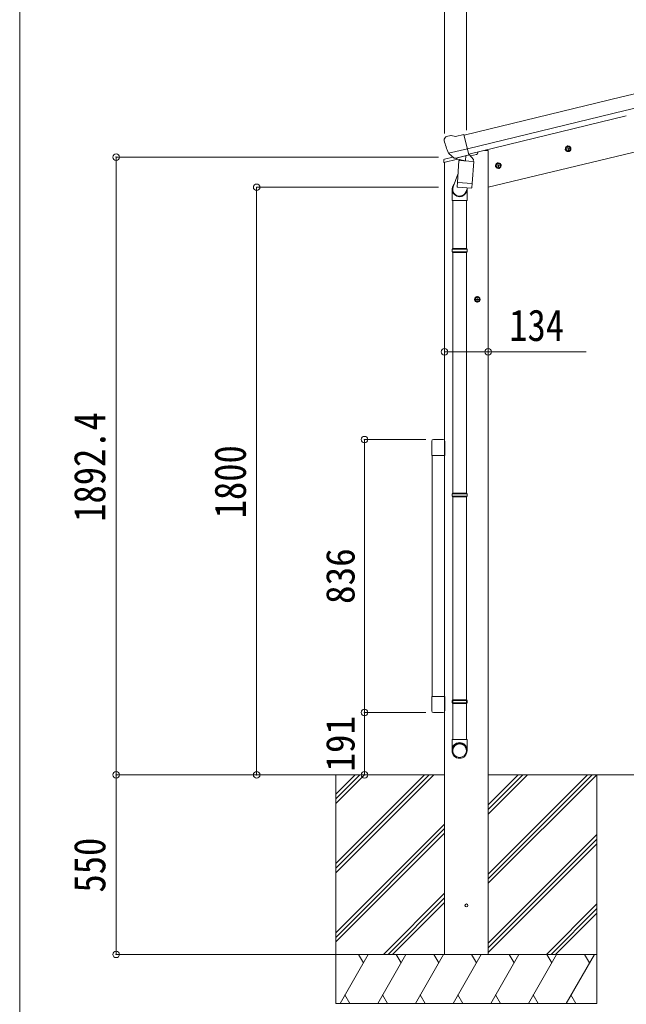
# Model space of a CAD drawing. Units: millimetres at full size. Extents: x -5590 to 5652, y -3902 to 3858.
# Drawn here: x -5590 to -3731, y -1750 to 1266 of the extents above; entities that cross this region are included whole.
import ezdxf
from ezdxf.enums import TextEntityAlignment as Align

# ---------------------------------------------------------------- set-up
doc = ezdxf.new("R2010")
doc.units = ezdxf.units.MM
doc.header["$LTSCALE"] = 20
doc.header["$PDMODE"] = 32
doc.header["$PDSIZE"] = 20
for name, color, linetype, lineweight in [('0-0_0', 7, 'Continuous', 9), ('0-1_本体', 4, 'Continuous', 9), ('0-2_部品', 7, 'Continuous', 9), ('0-A_寸法', 6, 'Continuous', 9), ('1-1_GLASS', 4, 'Continuous', 9), ('1-2_GLASS_SEAL', 7, 'Continuous', 9), ('1-A', 6, 'Continuous', 9), ('F-0_240', 7, 'Continuous', 9)]:
    doc.layers.add(name, color=color, linetype=linetype, lineweight=lineweight)
doc.styles.add('ＭＳ ゴシック', font='')
doc.styles.get('ＭＳ ゴシック').set_extended_font_data('MS Gothic')

msp = doc.modelspace()

# ---------------------------------------------------------------- linework, layer by layer
at = {"layer": '0-0_0'}
for p, q in [((-4288.33, -1047.44), (-4638.61, -1047.44)), ((-4621.33, -1047.44), (-4621.33, -1747.44)), ((-4621.33, -1318.94), (-4349.82, -1047.44)), ((-4621.33, -1333.08), (-4335.68, -1047.44)), ((-4621.33, -1347.22), (-4321.54, -1047.44)), ((-4621.33, -1120.95), (-4547.82, -1047.44)), ((-4621.33, -1135.09), (-4533.67, -1047.44)), ((-4621.33, -1106.81), (-4561.96, -1047.44)), ((-4154.33, -1047.44), (-2144.98, -1047.44)), ((-4154.33, -1379.7), (-3822.06, -1047.44)), ((-4154.33, -1351.41), (-3850.35, -1047.44)), ((-4154.33, -1365.56), (-3836.21, -1047.44)), ((-4154.33, -1167.57), (-4034.2, -1047.44)), ((-4154.33, -1153.43), (-4048.34, -1047.44)), ((-4154.33, -1139.28), (-4062.48, -1047.44)), ((-3821.33, -1047.44), (-3821.33, -1747.44)), ((-4621.33, -1531.07), (-4288.33, -1198.07)), ((-4621.33, -1545.21), (-4288.33, -1212.21)), ((-4621.33, -1559.35), (-4288.33, -1226.36)), ((-4154.33, -1563.55), (-3821.33, -1230.55)), ((-4154.33, -1577.69), (-3821.33, -1244.69)), ((-4154.33, -1591.83), (-3821.33, -1258.83)), ((-4475.56, -1597.44), (-4288.33, -1410.2)), ((-4461.42, -1597.44), (-4288.33, -1424.35)), ((-4447.28, -1597.44), (-4288.33, -1438.49)), ((-3976.09, -1597.44), (-3821.33, -1442.68)), ((-3961.94, -1597.44), (-3821.33, -1456.82)), ((-3947.8, -1597.44), (-3821.33, -1470.96)), ((-3821.33, -1597.44), (-4621.33, -1597.44)), ((-4608.62, -1747.44), (-4522.02, -1597.44)), ((-4537.02, -1623.42), (-4552.02, -1597.44)), ((-4493.15, -1747.44), (-4406.55, -1597.44)), ((-4421.55, -1623.42), (-4436.55, -1597.44)), ((-4377.68, -1747.44), (-4291.08, -1597.44)), ((-4306.08, -1623.42), (-4321.08, -1597.44)), ((-4262.21, -1747.44), (-4175.61, -1597.44)), ((-4190.61, -1623.42), (-4205.61, -1597.44)), ((-4146.74, -1747.44), (-4060.14, -1597.44)), ((-4075.14, -1623.42), (-4090.14, -1597.44)), ((-4031.27, -1747.44), (-3944.67, -1597.44)), ((-3974.67, -1597.44), (-3959.67, -1623.42)), ((-3915.8, -1747.44), (-3829.2, -1597.44)), ((-3859.2, -1597.44), (-3844.2, -1623.42)), ((-4621.33, -1747.44), (-3821.33, -1747.44)), ((-4593.62, -1721.46), (-4578.63, -1747.44)), ((-4478.15, -1721.46), (-4463.16, -1747.44)), ((-4362.68, -1721.46), (-4347.68, -1747.44)), ((-4247.21, -1721.46), (-4232.21, -1747.44)), ((-4131.74, -1721.46), (-4116.74, -1747.44)), ((-4016.27, -1721.46), (-4001.28, -1747.44)), ((-3900.8, -1721.46), (-3885.81, -1747.44))]:
    msp.add_line(p, q, dxfattribs=at)
at = {"layer": '0-1_本体'}
for p, q in [((-4228.29, 912.16), (-3745.36, 1029.46)), ((-4218.26, 870.4), (-3735.22, 987.72)), ((-4214.28, 853.82), (-3731.2, 971.16)), ((-4154.33, 752.44), (-3565.54, 893.8)), ((-4154.33, 865.56), (-4165.95, 865.56)), ((-4154.33, 865.56), (-4154.33, -1597.44)), ((-4288.33, 829.45), (-4288.33, -1597.44))]:
    msp.add_line(p, q, dxfattribs=at)
for radius in [6954.55, 6911.6]:
    msp.add_arc((-2103.83, -5728.58), radius, 95.15276, 103.65276, dxfattribs=at)
at = {"layer": '0-2_部品'}
for p, q in [((-4285.54, 905.75), (-4289.39, 899.45)), ((-4282.44, 908), (-4269.26, 911.16)), ((-4254.7, 908.49), (-4267.96, 911.19)), ((-4254.7, 908.49), (-4228.77, 914.71)), ((-4289.76, 897.17), (-4289.48, 896.02)), ((-3914.74, 875.78), (-3916.87, 868.58)), ((-3907.44, 877.53), (-3914.74, 875.78)), ((-3907.24, 860.61), (-3911.91, 880.06)), ((-3902.27, 872.09), (-3907.44, 877.53)), ((-4262.38, 844.94), (-4288.58, 838.65)), ((-4275.7, 856.87), (-4218.2, 870.67)), ((-4258.85, 841.96), (-4275.23, 856.45)), ((-4253.77, 841.86), (-4217.07, 850.68)), ((-4223.02, 848.85), (-4224.04, 834.24)), ((-4217.07, 850.68), (-4215.54, 851.04)), ((-4213.99, 853.15), (-4213.04, 853.08)), ((-4213.04, 853.08), (-4199.73, 837.76)), ((-4209.05, 848.49), (-4190.16, 853.02)), ((-4186.33, 861.2), (-4186.33, 857.88)), ((-3919.3, 868), (-3899.85, 872.67)), ((-3904.41, 864.89), (-3902.27, 872.09)), ((-4290.88, 828.84), (-4248.18, 839.09)), ((-4290.88, 835.73), (-4290.88, 828.84)), ((-4256.14, 841.39), (-4248.62, 843.2)), ((-4255.3, 841.5), (-4253.77, 841.86)), ((-4251.94, 841.64), (-4251.99, 840.89)), ((-4251.23, 839.85), (-4225.42, 833.42)), ((-4244.32, 834.51), (-4248.99, 767.67)), ((-4198.63, 831.31), (-4244.32, 834.51)), ((-4242.54, 837.69), (-4242.77, 834.4)), ((-4203.3, 764.48), (-4198.63, 831.31)), ((-4199.73, 837.76), (-4200.17, 831.42)), ((-4133.22, 816.64), (-4113.77, 821.31)), ((-4128.66, 824.42), (-4130.79, 817.23)), ((-4121.36, 826.18), (-4128.66, 824.42)), ((-4121.16, 809.26), (-4125.83, 828.7)), ((-4116.2, 820.73), (-4121.36, 826.18)), ((-4118.33, 813.53), (-4116.2, 820.73)), ((-4247.26, 792.44), (-4261.95, 753.89)), ((-4249.85, 755.2), (-4248.98, 767.67)), ((-4203.3, 764.48), (-4248.99, 767.67)), ((-4203.31, 764.48), (-4204.2, 751.78)), ((-4265.32, 711.8), (-4265.32, 746.16)), ((-4249.45, 753.85), (-4249.45, 753.85)), ((-4248.01, 753.07), (-4206.31, 750.15)), ((-4217.92, 750.96), (-4222.47, 739.64)), ((-4219.32, 746.46), (-4219.32, 711.8)), ((-4219.32, 711.8), (-4265.32, 711.8)), ((-4263.32, 711.8), (-4263.32, 565.11)), ((-4221.32, 711.8), (-4221.32, 565.11)), ((-4265.32, 563.11), (-4264.32, 565.11)), ((-4219.32, 563.11), (-4265.32, 563.11)), ((-4219.32, 555.11), (-4265.32, 555.11)), ((-4220.32, 565.11), (-4264.32, 565.11)), ((-4220.32, 553.11), (-4264.32, 553.11)), ((-4263.32, 553.11), (-4263.32, -184.08)), ((-4221.32, 553.11), (-4221.32, -184.08)), ((-4219.32, 563.11), (-4220.32, 565.11)), ((-4219.32, 555.11), (-4220.32, 553.11)), ((-4219.32, 563.11), (-4219.32, 555.11)), ((-4177.83, 409.06), (-4197.83, 409.06)), ((-4187.83, 416.57), (-4194.33, 412.82)), ((-4194.33, 412.82), (-4194.33, 405.31)), ((-4194.33, 405.31), (-4187.83, 401.56)), ((-4187.83, 399.06), (-4187.83, 419.06)), ((-4181.33, 412.82), (-4187.83, 416.57)), ((-4265.32, -186.08), (-4264.32, -184.08)), ((-4219.32, -186.08), (-4265.32, -186.08)), ((-4219.32, -194.08), (-4265.32, -194.08)), ((-4220.32, -184.08), (-4264.32, -184.08)), ((-4220.32, -196.08), (-4264.32, -196.08)), ((-4263.32, -196.08), (-4263.32, -939.27)), ((-4221.32, -196.08), (-4221.32, -939.27)), ((-4219.32, -186.08), (-4220.32, -184.08)), ((-4219.32, -194.08), (-4220.32, -196.08)), ((-4219.32, -186.08), (-4219.32, -194.08)), ((-4265.32, -819.27), (-4264.32, -817.27)), ((-4219.32, -819.27), (-4265.32, -819.27)), ((-4219.32, -827.27), (-4265.32, -827.27)), ((-4220.32, -817.27), (-4264.32, -817.27)), ((-4220.32, -829.27), (-4264.32, -829.27)), ((-4263.32, -829.27), (-4263.32, -939.27)), ((-4221.32, -829.27), (-4221.32, -939.27)), ((-4219.32, -819.27), (-4220.32, -817.27)), ((-4219.32, -827.27), (-4220.32, -829.27)), ((-4219.32, -819.27), (-4219.32, -827.27)), ((-4265.32, -973.41), (-4265.32, -939.27)), ((-4219.32, -939.27), (-4265.32, -939.27)), ((-4219.32, -973.41), (-4219.32, -939.27))]:
    msp.add_line(p, q, dxfattribs=at)
for points in [[(-4223.34, 849.26), (-4213.62, 851.6), (-4228.77, 914.71)], [(-4275.97, 857.44), (-4275.39, 856.6), (-4275.23, 856.45)], [(-4223.34, 849.26), (-4223.58, 849.11), (-4248.34, 843.17), (-4248.62, 843.2)], [(-3916.87, 868.58), (-3911.7, 863.14), (-3904.41, 864.89)], [(-4130.79, 817.23), (-4125.63, 811.78), (-4118.33, 813.53)], [(-4265.32, 563.11), (-4265.32, 555.11), (-4264.32, 553.11)], [(-4187.83, 401.56), (-4181.33, 405.31), (-4181.33, 412.82)], [(-4265.32, -186.08), (-4265.32, -194.08), (-4264.32, -196.08)], [(-4265.32, -819.27), (-4265.32, -827.27), (-4264.32, -829.27)]]:
    msp.add_lwpolyline(points, dxfattribs=at)
for centre, radius in [((-3909.57, 870.34), 8.5), ((-3909.57, 870.34), 7.7), ((-3909.57, 870.34), 6.5), ((-4123.49, 818.98), 8.5), ((-4123.49, 818.98), 7.7), ((-4123.49, 818.98), 6.5), ((-4187.83, 409.06), 8.5), ((-4187.83, 409.06), 7.7), ((-4187.83, 409.06), 6.5)]:
    msp.add_circle(centre, radius, dxfattribs=at)
at = {"layer": '0-2_部品', "color": 4}
msp.add_circle((-4221.33, -1447.44), 4.5, dxfattribs=at)
at = {"layer": '0-2_部品'}
for centre, radius, start, end in [((-4281.27, 903.14), 5, 103.5, 148.5), ((-4268.56, 908.25), 3, 78.5, 103.5), ((-4092.67, 943.27), 202.4, 193.5, 205.09125), ((-4222.42, 848.77), 0.604, 100.59842, 172.20595), ((-4215.66, 851.53), 0.5, 283.5, 318.76246), ((-4191.33, 857.88), 5, 283.5, 0), ((-4287.88, 835.73), 3, 103.5, 180), ((-4255.42, 841.98), 0.5, 248.23754, 283.5), ((-4252.44, 841.67), 0.5, 356, 103.5), ((-4250.99, 840.83), 1, 176, 256), ((-4225.07, 834.39), 1.03, 250.03897, 351.96569), ((-4247.91, 755.03), 1.95, 175.04017, 217.47766), ((-4235.32, 746.16), 30, 177.45142, 180), ((-4247.87, 755.06), 2, 217.40962, 266), ((-4206.17, 752.15), 2, 266, 349.46843)]:
    msp.add_arc(centre, radius, start, end, dxfattribs=at)
for centre, major_axis, ratio, start_param, end_param in [((-4286.84, 897.89), (-1.57, -2.57), 0.99628, 4.712389, 5.4996506), ((-4256.86, 844.21), (-0.73, -2.92), 0.997631, 5.8041905, 6.6006116), ((-4256.81, 844.44), (2.63, 3.16), 0.650902, 4.0958226, 4.1686332), ((-4256.84, 844.31), (-0.73, -2.92), 0.997631, 0.3902369, 0.4789948), ((-4242.32, 746.46), (23, 0), 0.996195, 2.3585569, 6.3253237), ((-4242.32, 746.46), (21, 0), 0.996195, 2.7786684, 5.9512394), ((-4242.32, -971.67), (-23, 0), 0.996195, 3.1415927, 6.2831853), ((-4242.32, -973.41), (-23, 0), 0.996195, 3.1415927, 6.2831853), ((-4242.32, -973.41), (0, -23.43), 0.981806, 4.712389, 7.8539816)]:
    msp.add_ellipse(centre, major_axis=major_axis, ratio=ratio, start_param=start_param, end_param=end_param, dxfattribs=at)
msp.add_ellipse((-4242.32, -973.41), major_axis=(21, 0), ratio=0.996195, dxfattribs=at)
at = {"layer": '0-A_寸法'}
for p, q in [((-4288.33, 1404.4), (-4288.33, 916.83)), ((-4221.33, 1404.4), (-4221.33, 927.97)), ((-5294.7, 844.96), (-4306.85, 844.96)), ((-5294.7, 844.96), (-5294.7, -1047.44)), ((-4864.04, 752.54), (-4306.85, 752.54)), ((-4864.04, -1047.44), (-4864.04, 752.54)), ((-4288.33, 248.61), (-4154.33, 248.61)), ((-4154.33, 248.61), (-3854.33, 248.61)), ((-4533.6, -20.44), (-4533.6, -856.44)), ((-5294.7, -1047.44), (-4621.33, -1047.44)), ((-5294.7, -1597.44), (-5294.7, -1047.44)), ((-4864.04, -1047.44), (-4306.85, -1047.44)), ((-5294.7, -1597.44), (-4621.33, -1597.44))]:
    msp.add_line(p, q, dxfattribs=at)
for p in [(-5294.7, 844.96), (-4864.04, 752.54), (-4288.33, 248.61), (-4154.33, 248.61), (-5294.7, -1047.44), (-4864.04, -1047.44), (-5294.7, -1597.44)]:
    msp.add_point(p, dxfattribs=at)
at = {"layer": '1-1_GLASS'}
for p, q in [((-4326.33, -69.03), (-4326.33, -807.75)), ((-4288.33, -807.63), (-4288.33, -69.03))]:
    msp.add_line(p, q, dxfattribs=at)
at = {"layer": '1-2_GLASS_SEAL'}
for p, q in [((-4327.33, -69.03), (-4327.33, -25.33)), ((-4321.83, -19.83), (-4292.83, -19.83)), ((-4287.33, -25.33), (-4287.33, -69.03)), ((-4286.83, -33.33), (-4287.33, -33.33)), ((-4287.33, -69.03), (-4327.33, -69.03)), ((-4286.83, -68.33), (-4287.33, -68.33)), ((-4327.33, -807.63), (-4327.33, -851.33)), ((-4287.33, -807.63), (-4327.33, -807.63)), ((-4287.33, -851.33), (-4287.33, -807.63)), ((-4321.83, -856.83), (-4292.83, -856.83))]:
    msp.add_line(p, q, dxfattribs=at)
for centre, start, end in [((-4321.83, -25.33), 90, 180), ((-4292.83, -25.33), 0, 90), ((-4321.83, -851.33), 180, 270), ((-4292.83, -851.33), 270, 0)]:
    msp.add_arc(centre, 5.5, start, end, dxfattribs=at)
at = {"layer": '1-A'}
for p, q in [((-4533.6, -20.44), (-4345.34, -20.44)), ((-4533.6, -856.44), (-4345.34, -856.44)), ((-4533.6, -1047.44), (-4533.6, -856.44)), ((-4533.6, -1047.44), (-4345.34, -1047.44))]:
    msp.add_line(p, q, dxfattribs=at)
for p in [(-4533.6, -20.44), (-4533.6, -856.44), (-4533.6, -1047.44)]:
    msp.add_point(p, dxfattribs=at)
at = {"layer": 'F-0_240', "color": 5}
msp.add_line((-5590.3, 3858.23), (-5590.3, -3901.77), dxfattribs=at)

# ---------------------------------------------------------------- texts
at = {"layer": '0-A_寸法', "color": 7, "style": 'ＭＳ ゴシック', "width": 0.85}
msp.add_text('134', height=96.77, dxfattribs=at).set_placement((-4089.83, 252.61), align=Align.BOTTOM_LEFT)
for s, p in [('1892.4', (-5298.7, -272.24)), ('1800', (-4868.04, -261.45)), ('550', (-5298.7, -1407.94))]:
    msp.add_text(s, height=96.77, rotation=90, dxfattribs=at).set_placement(p, align=Align.BOTTOM_LEFT)
at = {"layer": '1-A', "color": 7, "style": 'ＭＳ ゴシック', "width": 0.95}
for s, p in [('836', (-4537.6, -523.94)), ('191', (-4537.6, -1037.44))]:
    msp.add_text(s, height=87.98, rotation=90, dxfattribs=at).set_placement(p, align=Align.BOTTOM_LEFT)

doc.saveas('drawing.dxf')
